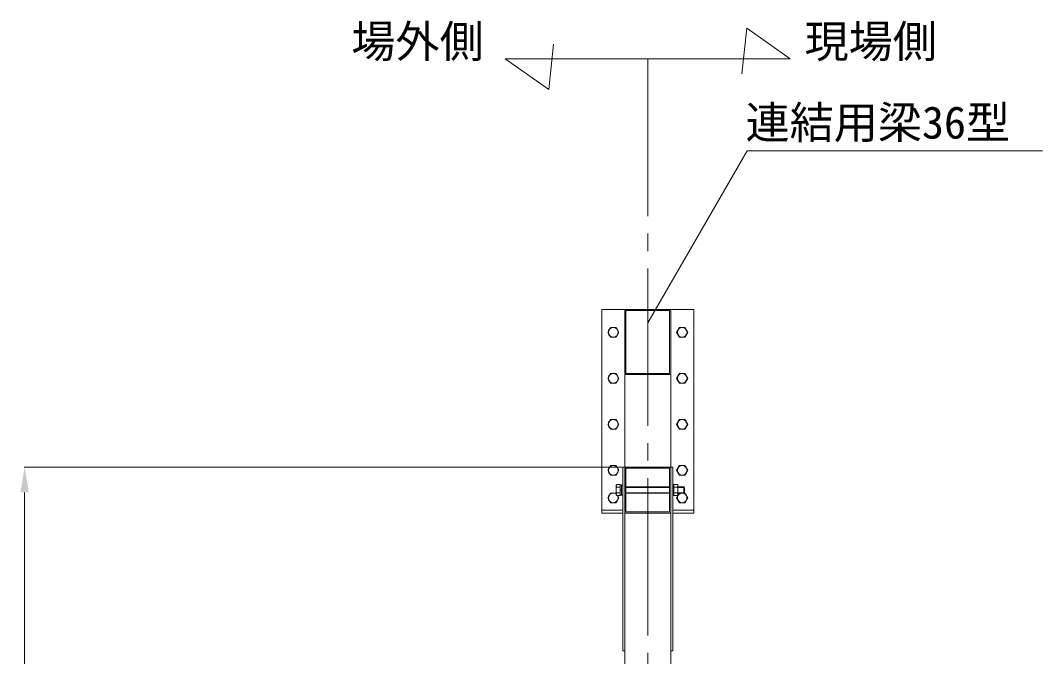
# Model space of a CAD drawing. Units: millimetres, scale not verified. Extents: x -6980 to 13145, y -14438 to 14438.
# Drawn here: x 5855 to 8079, y -7188 to -5804 of the extents above; entities that cross this region are included whole.
import ezdxf
from ezdxf.enums import TextEntityAlignment as Align

# ---------------------------------------------------------------- set-up
doc = ezdxf.new("R2010")
doc.units = ezdxf.units.MM
doc.header["$LTSCALE"] = 38
doc.linetypes.add('CHAIN2', pattern=[12, 9, -1, 1, -1])
for name, color, linetype, lineweight in [('0-6_ﾎﾞﾙﾄ類', 2, 'Continuous', 18), ('0-B_寸法', 3, 'Continuous', 18), ('1-2_通芯', 1, 'CHAIN2', 18), ('1-6_標準柱', 7, 'Continuous', 18), ('1-7_文字', 7, 'Continuous', 18), ('1-9_連結用梁36', 7, 'Continuous', 18)]:
    doc.layers.add(name, color=color, linetype=linetype, lineweight=lineweight)
doc.styles.add('ＭＳ ゴシック', font='')
doc.styles.get('ＭＳ ゴシック').set_extended_font_data('MS Gothic')

msp = doc.modelspace()

# ---------------------------------------------------------------- linework, layer by layer
at = {"layer": '0-6_ﾎﾞﾙﾄ類'}
for p, q in [((7151, -6815), (7152.62, -6813.38)), ((7151, -6815), (7151, -6836)), ((7152.62, -6819.45), (7160, -6819.45)), ((7160, -6825.5), (7163, -6824.7)), ((7160, -6826.3), (7163, -6825.5)), ((7172.1, -6818.5), (7267.5, -6818.5)), ((7172.1, -6819.7), (7267.5, -6819.7)), ((7283.97, -6819.12), (7276.6, -6819.12)), ((7285.6, -6814.68), (7283.97, -6813.05)), ((7285.6, -6814.68), (7285.6, -6835.68)), ((7285.6, -6818.5), (7298, -6818.5)), ((7285.6, -6819.7), (7299.2, -6819.7)), ((7298, -6818.5), (7298, -6832.5)), ((7298, -6818.5), (7300, -6820.5)), ((7300, -6820.5), (7300, -6830.5)), ((7151, -6836), (7152.62, -6837.62)), ((7152.62, -6831.55), (7160, -6831.55)), ((7172.1, -6831.3), (7267.5, -6831.3)), ((7172.1, -6832.5), (7267.5, -6832.5)), ((7283.97, -6831.25), (7276.6, -6831.25)), ((7285.6, -6835.68), (7283.97, -6837.3)), ((7285.6, -6831.3), (7299.2, -6831.3)), ((7285.6, -6832.5), (7298, -6832.5)), ((7298, -6832.5), (7300, -6830.5))]:
    msp.add_line(p, q, dxfattribs=at)
for points in [[(7138.75, -6472), (7132.68, -6482.5), (7138.75, -6493), (7150.85, -6493), (7156.93, -6482.5), (7150.85, -6472)], [(7288.75, -6472), (7282.68, -6482.5), (7288.75, -6493), (7300.85, -6493), (7306.92, -6482.5), (7300.85, -6472)], [(7138.75, -6572), (7132.68, -6582.5), (7138.75, -6593), (7150.85, -6593), (7156.93, -6582.5), (7150.85, -6572)], [(7288.75, -6572), (7282.68, -6582.5), (7288.75, -6593), (7300.85, -6593), (7306.92, -6582.5), (7300.85, -6572)], [(7138.75, -6672), (7132.68, -6682.5), (7138.75, -6693), (7150.85, -6693), (7156.93, -6682.5), (7150.85, -6672)], [(7288.75, -6672), (7282.68, -6682.5), (7288.75, -6693), (7300.85, -6693), (7306.92, -6682.5), (7300.85, -6672)], [(7138.75, -6772), (7132.68, -6782.5), (7138.75, -6793), (7150.85, -6793), (7156.93, -6782.5), (7150.85, -6772)], [(7288.75, -6772), (7282.68, -6782.5), (7288.75, -6793), (7300.85, -6793), (7306.92, -6782.5), (7300.85, -6772)], [(7163, -6836.85), (7163, -6814.15), (7160, -6814.15), (7160, -6836.85)], [(7163, -6836.5), (7163, -6814.5), (7165.3, -6814.5), (7165.3, -6836.5)], [(7276.6, -6814.17), (7276.6, -6836.18), (7274.3, -6836.18), (7274.3, -6814.17)]]:
    msp.add_lwpolyline(points, close=True, dxfattribs=at)
for points in [[(7152.62, -6837.62), (7160, -6837.62), (7160, -6813.38), (7152.62, -6813.38)], [(7283.97, -6837.3), (7276.6, -6837.3), (7276.6, -6813.05), (7283.97, -6813.05)], [(7151, -6832.25), (7150.85, -6832), (7138.75, -6832), (7132.68, -6842.5), (7138.75, -6853), (7150.85, -6853), (7156.93, -6842.5), (7154.1, -6837.62)], [(7288.45, -6832.5), (7282.68, -6842.5), (7288.75, -6853), (7300.85, -6853), (7306.92, -6842.5), (7300.85, -6832), (7298.5, -6832)]]:
    msp.add_lwpolyline(points, dxfattribs=at)
for centre in [(7144.8, -6482.5), (7294.8, -6482.5), (7144.8, -6582.5), (7294.8, -6582.5), (7144.8, -6682.5), (7294.8, -6682.5), (7144.8, -6782.5), (7294.8, -6782.5)]:
    msp.add_circle(centre, 10.5, dxfattribs=at)
for centre, radius, start, end in [((7144.8, -6482.5), 11, 72.659, 107.341), ((7294.8, -6482.5), 11, 72.659, 107.341), ((7144.8, -6482.5), 11, 132.659, 167.341), ((7144.8, -6482.5), 11, 192.659, 227.341), ((7144.8, -6482.5), 11, 252.659, 287.341), ((7144.8, -6482.5), 11, 12.659, 47.341), ((7144.8, -6482.5), 11, 312.659, 347.341), ((7294.8, -6482.5), 11, 132.659, 167.341), ((7294.8, -6482.5), 11, 192.659, 227.341), ((7294.8, -6482.5), 11, 252.659, 287.341), ((7294.8, -6482.5), 11, 12.659, 47.341), ((7294.8, -6482.5), 11, 312.659, 347.341), ((7144.8, -6582.5), 11, 132.659, 167.341), ((7144.8, -6582.5), 11, 72.659, 107.341), ((7144.8, -6582.5), 11, 12.659, 47.341), ((7294.8, -6582.5), 11, 132.659, 167.341), ((7294.8, -6582.5), 11, 72.659, 107.341), ((7294.8, -6582.5), 11, 12.659, 47.341), ((7144.8, -6582.5), 11, 192.659, 227.341), ((7144.8, -6582.5), 11, 252.659, 287.341), ((7144.8, -6582.5), 11, 312.659, 347.341), ((7294.8, -6582.5), 11, 192.659, 227.341), ((7294.8, -6582.5), 11, 252.659, 287.341), ((7294.8, -6582.5), 11, 312.659, 347.341), ((7144.8, -6682.5), 11, 72.659, 107.341), ((7294.8, -6682.5), 11, 72.659, 107.341), ((7144.8, -6682.5), 11, 132.659, 167.341), ((7144.8, -6682.5), 11, 192.659, 227.341), ((7144.8, -6682.5), 11, 252.659, 287.341), ((7144.8, -6682.5), 11, 12.659, 47.341), ((7144.8, -6682.5), 11, 312.659, 347.341), ((7294.8, -6682.5), 11, 132.659, 167.341), ((7294.8, -6682.5), 11, 192.659, 227.341), ((7294.8, -6682.5), 11, 252.659, 287.341), ((7294.8, -6682.5), 11, 12.659, 47.341), ((7294.8, -6682.5), 11, 312.659, 347.341), ((7144.8, -6782.5), 11, 132.659, 167.341), ((7144.8, -6782.5), 11, 72.659, 107.341), ((7144.8, -6782.5), 11, 12.659, 47.341), ((7294.8, -6782.5), 11, 132.659, 167.341), ((7294.8, -6782.5), 11, 72.659, 107.341), ((7294.8, -6782.5), 11, 12.659, 47.341), ((7144.8, -6782.5), 11, 192.659, 227.341), ((7144.8, -6782.5), 11, 252.659, 287.341), ((7144.8, -6782.5), 11, 312.659, 347.341), ((7294.8, -6782.5), 11, 192.659, 227.341), ((7294.8, -6782.5), 11, 252.659, 287.341), ((7294.8, -6782.5), 11, 312.659, 347.341), ((7163.12, -6825.5), 12.12, 150, 210), ((7155.65, -6816.4), 4.28, 135, 225), ((7280.95, -6816.07), 4.28, 315, 45), ((7273.48, -6825.18), 12.12, 330, 30), ((7144.8, -6842.5), 11, 132.659, 167.341), ((7144.8, -6842.5), 11, 192.659, 227.341), ((7144.8, -6842.5), 10.5, 53.809, 27.668), ((7144.8, -6842.5), 11, 72.659, 107.341), ((7155.65, -6834.6), 4.28, 135, 225), ((7144.8, -6842.5), 11, 312.659, 347.341), ((7144.8, -6842.5), 11, 12.659, 26.311), ((7280.95, -6834.27), 4.28, 315, 45), ((7294.8, -6842.5), 11, 132.659, 167.341), ((7294.8, -6842.5), 11, 192.659, 227.341), ((7294.8, -6842.5), 10.5, 107.753, 72.256), ((7294.8, -6842.5), 11, 12.659, 47.341), ((7294.8, -6842.5), 11, 312.659, 347.341), ((7144.8, -6842.5), 11, 252.659, 287.341), ((7294.8, -6842.5), 11, 252.659, 287.341)]:
    msp.add_arc(centre, radius, start, end, dxfattribs=at)
at = {"layer": '0-B_寸法'}
for p, q in [((7164.3, -6775.5), (5862.8, -6775.5)), ((5863.8, -6830.5), (5863.8, -11220.5))]:
    msp.add_line(p, q, dxfattribs=at)
at = {"layer": '0-B_寸法', "color": 91}
msp.add_solid([(5854.62, -6830.5), (5863.8, -6775.5), (5872.98, -6830.5)], dxfattribs=at)
at = {"layer": '1-2_通芯'}
msp.add_line((7219.8, -5887.5), (7219.8, -12780.95), dxfattribs=at)
at = {"layer": '1-6_標準柱'}
for points in [[(7165.3, -6775.5), (7169.8, -6775.5), (7169.8, -7175.5), (7165.3, -7175.5)], [(7274.3, -6775.5), (7269.8, -6775.5), (7269.8, -7175.5), (7274.3, -7175.5)]]:
    msp.add_lwpolyline(points, close=True, dxfattribs=at)
msp.add_lwpolyline([(7269.8, -7225.5), (7269.8, -6875.5), (7169.8, -6875.5), (7169.8, -7219.43)], dxfattribs=at)
at = {"layer": '1-7_文字'}
for p, q in [((7219.8, -6461.82), (7435.9, -6087.5)), ((7435.9, -6087.5), (7436.28, -6087.5)), ((7436.28, -6087.5), (8079.02, -6087.5))]:
    msp.add_line(p, q, dxfattribs=at)
for points in [[(7529.75, -5887.5), (7435.15, -5820.75), (7424.72, -5919.75)], [(7529.75, -5887.5), (6909.85, -5887.5), (7004.45, -5954.25), (7014.88, -5855.25)]]:
    msp.add_lwpolyline(points, dxfattribs=at)
at = {"layer": '1-9_連結用梁36'}
for p, q in [((7169.8, -6434.8), (7169.8, -6523.93)), ((7267.5, -6432.5), (7172.1, -6432.5)), ((7169.8, -6523.93), (7169.8, -6571.62)), ((7172.1, -6573.93), (7267.5, -6573.93)), ((7169.8, -6777.8), (7169.8, -6873.2)), ((7267.5, -6775.5), (7172.1, -6775.5)), ((7269.8, -6873.2), (7269.8, -6777.8)), ((7169.8, -6875.5), (7269.8, -6875.5)), ((7172.1, -6875.5), (7267.5, -6875.5))]:
    msp.add_line(p, q, dxfattribs=at)
for points in [[(7274.3, -6875.5), (7319.8, -6875.5), (7319.8, -6432.5), (7119.8, -6432.5), (7119.8, -6875.5), (7165.3, -6875.5)], [(7269.8, -6571.62), (7269.8, -6523.93), (7269.8, -6434.8)]]:
    msp.add_lwpolyline(points, dxfattribs=at)
for points in [[(7172.1, -6523.93), (7172.1, -6571.62), (7267.5, -6571.62), (7267.5, -6523.93), (7267.5, -6434.8), (7172.1, -6434.8)], [(7169.8, -6573.93), (7269.8, -6573.93), (7269.8, -6775.5), (7169.8, -6775.5)], [(7172.1, -6873.2), (7267.5, -6873.2), (7267.5, -6777.8), (7172.1, -6777.8)], [(7119.8, -6869.5), (7119.8, -6875.5), (7165.3, -6875.5), (7165.3, -6869.5)], [(7319.8, -6869.5), (7319.8, -6875.5), (7274.3, -6875.5), (7274.3, -6869.5)]]:
    msp.add_lwpolyline(points, close=True, dxfattribs=at)
for centre, start, end in [((7172.1, -6434.8), 90, 180), ((7267.5, -6434.8), 0, 90), ((7172.1, -6571.62), 180, 270), ((7267.5, -6571.62), 270, 0), ((7172.1, -6777.8), 90, 180), ((7267.5, -6777.8), 0, 90), ((7172.1, -6873.2), 180, 270), ((7267.5, -6873.2), 270, 0)]:
    msp.add_arc(centre, 2.3, start, end, dxfattribs=at)

# ---------------------------------------------------------------- texts
at = {"layer": '1-7_文字', "style": 'ＭＳ ゴシック'}
for s, p in [('場外側', (6574.93, -5905.75)), ('現場側', (7561.07, -5905.75)), ('連結用梁36型', (7432.57, -6082.1))]:
    msp.add_text(s, height=70.38, dxfattribs=at).set_placement(p, align=Align.BOTTOM_LEFT)

doc.saveas('drawing.dxf')
